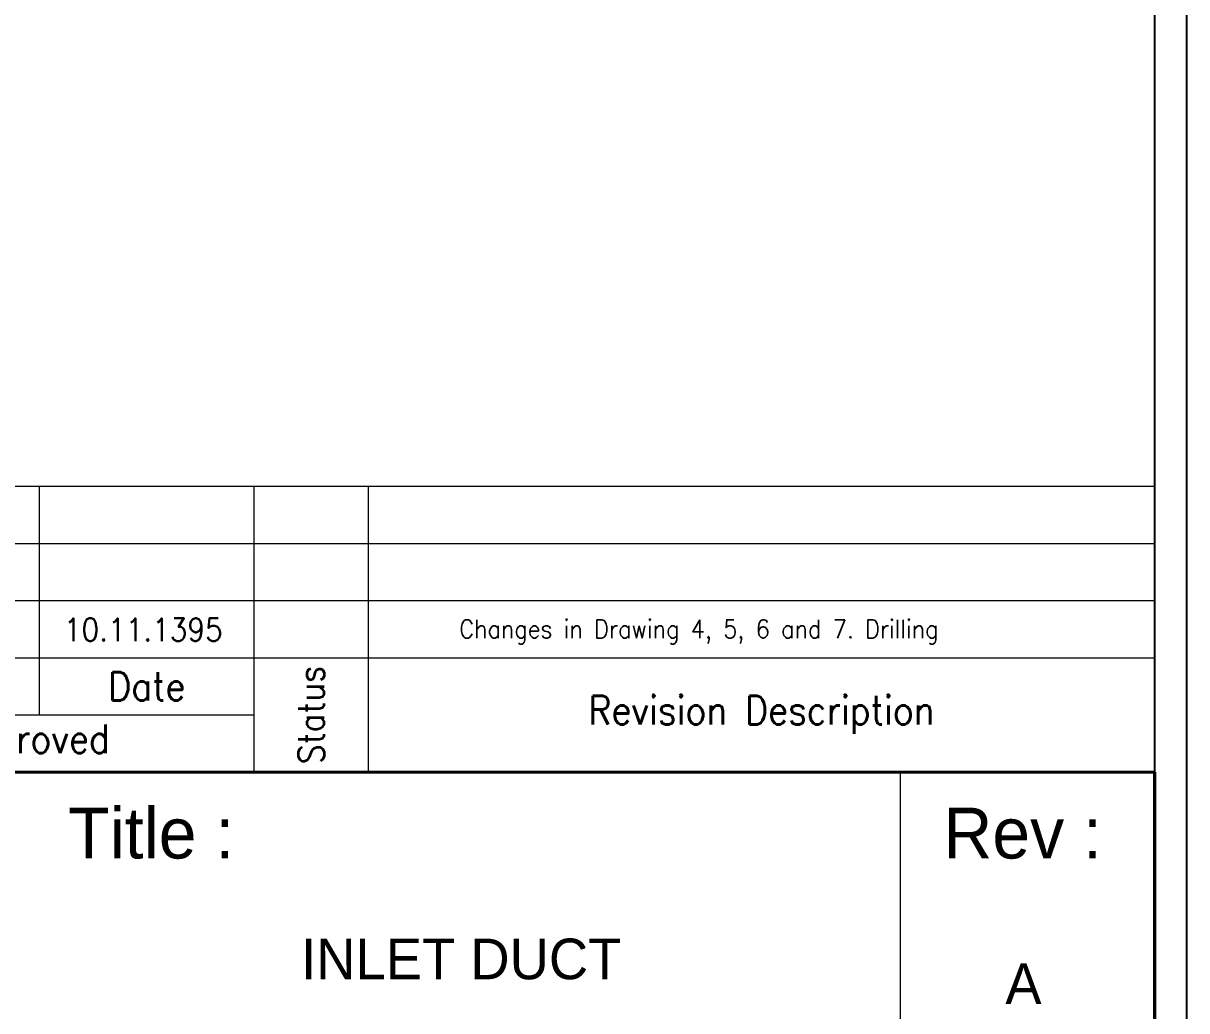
# Model space of a CAD drawing. Header units: inches. Extents: x -350577 to -266477, y -437959 to -377535.
# Drawn here: x -275563 to -266477, y -430709 to -422995 of the extents above; entities that cross this region are included whole.
import ezdxf

# ---------------------------------------------------------------- set-up
doc = ezdxf.new("R2010")
doc.units = ezdxf.units.IN
doc.header["$MEASUREMENT"] = 0
doc.layers.add('AZ_Title Line', color=91, linetype='Continuous', lineweight=9)
doc.layers.add('ORGINAL', color=7, linetype='Continuous', lineweight=13)
doc.layers.add('TEXT', color=7, linetype='Continuous')
doc.styles.add('ROMANS', font='ROMANS.shx', dxfattribs={"width": 0.9})
doc.styles.add('style2', font='italic.shx')

msp = doc.modelspace()

# ---------------------------------------------------------------- linework, layer by layer
for points in [[(-350576.7, -436934.7), (-266476.7, -436934.7), (-266476.7, -377534.7), (-350576.7, -377534.7)], [(-350326.7, -436684.7), (-266726.7, -436684.7), (-266726.7, -377784.7), (-350326.7, -377784.7)]]:
    msp.add_lwpolyline(points, close=True)
at = {"layer": 'AZ_Title Line'}
for p, q in [((-284590.5, -426611.5), (-266726.7, -426611.5)), ((-275435.3, -428397.9), (-275435.3, -426611.5)), ((-273760.6, -428844.5), (-273760.6, -426611.5)), ((-272867.4, -428844.5), (-272867.4, -426611.5)), ((-284590.5, -427058.1), (-266726.7, -427058.1)), ((-284590.5, -427504.7), (-266726.7, -427504.7)), ((-284590.5, -427951.3), (-266726.7, -427951.3)), ((-283809, -428397.9), (-273760.6, -428397.9)), ((-268711.6, -431756.3), (-268711.6, -428844.5))]:
    msp.add_line(p, q, dxfattribs=at)
at = {"layer": 'AZ_Title Line', "color": 7}
for p, q in [((-266726.7, -428844.5), (-284590.5, -428844.5)), ((-284590.5, -428844.5), (-266726.7, -428844.5)), ((-266726.7, -428844.5), (-284590.5, -428844.5))]:
    msp.add_line(p, q, dxfattribs=at)
at = {"layer": 'AZ_Title Line', "const_width": 24.3}
for points in [[(-266726.7, -428844.5), (-284590.5, -428844.5)], [(-266726.7, -436684.7), (-266726.7, -428844.5)]]:
    msp.add_lwpolyline(points, dxfattribs=at)
at = {"layer": 'ORGINAL'}
msp.add_line((-284590.5, -428844.5), (-266726.7, -428844.5), dxfattribs=at)

# ---------------------------------------------------------------- texts
at = {"layer": 'TEXT', "attachment_point": 5, "style": 'ROMANS'}
for s, insert, char_height, width in [('{\\C40;10.11.1395}', (-274625.3, -427731.6), 178.638, 2322.297), ('{\\C40;Changes in Drawing 4, 5, 6 and 7. Drilling}', (-270286, -427750), 142.911, 5863.531)]:
    msp.add_mtext(s, dxfattribs=dict(at, insert=insert, char_height=char_height, width=width))
at = {"layer": 'TEXT', "color": 40, "attachment_point": 5, "style": 'ROMANS'}
for s, insert, char_height, width in [('Date', (-274597.9, -428174.6), 223.3, 781.542), ('Revision Description', (-269797, -428397.9), 223.298, 4515.346), ('\\pxqc;Approved', (-275493.6, -428621.2), 223.298, 781.542)]:
    msp.add_mtext(s, dxfattribs=dict(at, insert=insert, char_height=char_height, width=width))
at = {"layer": 'TEXT', "color": 40, "insert": (-273314, -428844.5), "char_height": 200.968, "width": 893.191, "attachment_point": 4, "rotation": 90, "line_spacing_factor": 0.8, "style": 'ROMANS'}
msp.add_mtext('\\pxqc;{\\W0.9;Status}', dxfattribs=at)
at = {"layer": 'TEXT', "attachment_point": 5, "style": 'style2'}
for s, insert, char_height in [('\\A1;{\\fImprint MT Shadow|b0|i0|c0|p82;Title :}', (-274563.3, -429323.7), 396.974), ('\\A1;{\\fImprint MT Shadow|b0|i0|c0|p82;Rev :}', (-267758.5, -429323.7), 396.974), ('\\A1;{\\fImprint MT Shadow|b0|i0|c0|p82;INLET DUCT}', (-272142.2, -430306.2), 317.579), ('\\A1;{\\fImprint MT Shadow|b0|i0|c0|p82;A}', (-267751.7, -430497.9), 317.579)]:
    msp.add_mtext(s, dxfattribs=dict(at, insert=insert, char_height=char_height))

doc.saveas('drawing.dxf')
